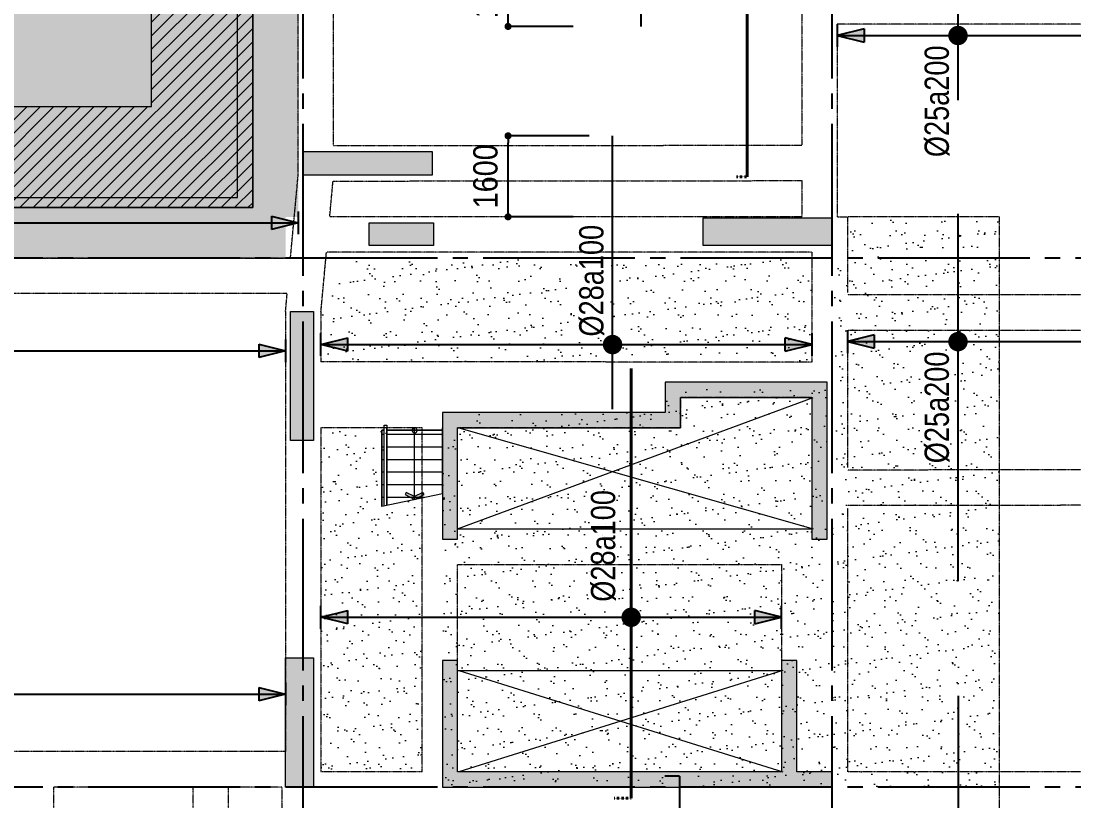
# Model space of a CAD drawing. Header units: millimetres. Extents: x -3819597 to -2591384, y 582389 to 820195.
# Drawn here: x -3361099 to -3340299, y 621956 to 637369 of the extents above; entities that cross this region are included whole.
import ezdxf
from ezdxf.enums import TextEntityAlignment as Align
from ezdxf.xclip import XClip

# ---------------------------------------------------------------- set-up
doc = ezdxf.new("R2010")
doc.units = ezdxf.units.MM
doc.header["$MEASUREMENT"] = 0
doc.header["$XCLIPFRAME"] = 0
for name, pattern in [('CENTER', [2, 1.25, -0.25, 0.25, -0.25]), ('CHG_XX_Damsan_Ham 2$0$CHG_XX_Damsan_Ham 2$0$HIDDEN', [0.375, 0.25, -0.125]), ('CHG_XX_Damsan_Ham 2$0$MB Ham 2$0$Hidden21', [3, 2, -1]), ('CHG_XX_Luoi truc$0$MB_Luoi truc$0$Center101', [13, 10, -1, 1, -1]), ('HIDDEN', [0.375, 0.25, -0.125])]:
    doc.linetypes.add(name, pattern=pattern)
doc.layers.get('0').update_dxf_attribs({"lineweight": 9})
doc.layers.get('Defpoints').update_dxf_attribs({"color": 10, "lineweight": 0})
for name, color, linetype in [('02HN. TEXT B', 1, 'Continuous'), ('08HN. SSS X', 6, 'Continuous'), ('12HN. GRID', 1, 'CENTER'), ("CHG_XX_Damsan_Ham 2$0$CHG_XX_Damsan_Ham 2$0$'S_General_Hatch_8", 8, 'Continuous'), ('CHG_XX_Damsan_Ham 2$0$MB Ham 2$0$Staircase', 30, 'Continuous'), ('CHG_XX_Damsan_Ham 2$0$MB Ham 2$0$Staircase Hidden', 34, 'CHG_XX_Damsan_Ham 2$0$MB Ham 2$0$Hidden21'), ('CHG_XX_Luoi truc$0$Grid', 34, 'Continuous'), ('CHG_XX_Luoi truc$0$Grid Line', 8, 'CHG_XX_Luoi truc$0$MB_Luoi truc$0$Center101'), ('dim', 51, 'Continuous')]:
    doc.layers.add(name, color=color, linetype=linetype)
for name, color, linetype, lineweight in [('CHG_XX_Cot_Ham 2$0$NS-Pier-H2', 150, 'Continuous', 13), ('CHG_XX_Cot_Ham 2$0$NS-Pier-H2 @ 1', 150, 'Continuous', 13), ('CHG_XX_Cot_Ham 2$0$NS-Pier-H2 @ 150', 150, 'Continuous', 13), ("CHG_XX_Damsan_Ham 2$0$CHG_XX_Damsan_Ham 2$0$'S_General_Hidden_1 Thin", 1, 'CHG_XX_Damsan_Ham 2$0$CHG_XX_Damsan_Ham 2$0$HIDDEN', 18), ('CHG_XX_Damsan_Ham 2$0$CHG_XX_Damsan_Ham 2$0$CHG_XX_Damsan_Ham 2$0$Start lo mo', 3, 'Continuous', 15), ('CHG_XX_Damsan_Ham 2$0$CHG_XX_Damsan_Ham 2$0$DBAO', 3, 'Continuous', 13), ('CHG_XX_Damsan_Ham 2$0$CHG_XX_Damsan_Ham 2$0$HATCH', 154, 'Continuous', 9), ('CHG_XX_Damsan_Ham 2$0$CHG_XX_Damsan_Ham 2$0$mach ngung thi cong', 6, 'Continuous', 13), ('CHG_XX_Damsan_Ham 2$0$CHG_XX_Damsan_Ham 2$0$Start lo mo', 3, 'Continuous', 15), ('CHG_XX_Damsan_Ham 2$0$HATCH', 57, 'Continuous', 9), ('CHG_XX_Damsan_Ham 2$0$mach ngung thi cong', 6, 'Continuous', 13), ('CHG_XX_Damsan_Ham 2$0$tam cap ram', 8, 'Continuous', 5), ('thep chay suot', 5, 'HIDDEN', 40)]:
    doc.layers.add(name, color=color, linetype=linetype, lineweight=lineweight)
doc.styles.add('[HN042014]STYLE', font='arial.ttf', dxfattribs={"width": 0.8})
doc.styles.add('CHG_XX_Luoi truc$0$MB_Luoi truc$0$Grid A-F$0$VNI-HelveCB', font='VHELVCB_0.TTF')
doc.styles.add('MB_Luoi truc$0$Arial_C', font='arial.ttf', dxfattribs={"width": 0.85})
doc.dimstyles.new('200', dxfattribs={"dimscale": 200, "dimtxt": 2.4, "dimasz": 0.7, "dimexe": 0.0003, "dimexo": 0, "dimgap": 1, "dimtad": 1, "dimdec": 0, "dimzin": 12, "dimdsep": 46, "dimtxsty": 'MB_Luoi truc$0$Arial_C', "dimblk": 'MB_Luoi truc$0$_Dot', "dimcen": 0.5, "dimclrd": 256, "dimclre": 8, "dimclrt": 1, "dimadec": 0, "dimazin": 0, "dimtfac": 1, "dimtdec": 0, "dimtix": 1, "dimtmove": 2, "dimatfit": 3, "dimldrblk": 'MB_Luoi truc$0$HTT Arrow 30', "dimfxl": 1, "dimtolj": 1, "dimtzin": 0, "dimlwe": -1, "dimarcsym": 0})

# ---------------------------------------------------------------- blocks, each defined once
blk = doc.blocks.new('*U410')
at = {"layer": '12HN. GRID', "linetype": 'Continuous'}
h = blk.add_hatch(color=256, dxfattribs=at)
h.dxf.hatch_style = 1
h.paths.add_polyline_path([(-44, 1847.9), (44, 1847.9), (0, 2023.9)])
h = blk.add_hatch(color=256, dxfattribs=at)
h.dxf.hatch_style = 1
h.paths.add_polyline_path([(0, -1059.4), (44, -883.4), (-44, -883.4)])
at = {"layer": '08HN. SSS X', "linetype": 'ByBlock', "ltscale": 10}
for p, q in [((-841.2, 0), (1607, 0)), ((-841.2, 0), (-841.2, 0)), ((1607, 0), (1607, 0))]:
    blk.add_line(p, q, dxfattribs=at)
at = {"layer": '12HN. GRID', "linetype": 'Continuous'}
for p, q in [((-75, 2023.9), (75, 2023.9)), ((-44, 1847.9), (0, 2023.9)), ((0, 2023.9), (0, -1059.4)), ((0, 2023.9), (44, 1847.9)), ((-44, 1847.9), (44, 1847.9)), ((-44, -883.4), (44, -883.4)), ((-44, -883.4), (0, -1059.4)), ((0, -1059.4), (44, -883.4)), ((-75, -1059.4), (75, -1059.4))]:
    blk.add_line(p, q, dxfattribs=at)
at = {"layer": '12HN. GRID', "linetype": 'Continuous', "const_width": 64, "flags": 128}
blk.add_lwpolyline([(-32, 0, -1), (32, 0, -1)], format="xyb", close=True, dxfattribs=at)
at = {"layer": '02HN. TEXT B', "linetype": 'ByBlock', "style": '[HN042014]STYLE', "width": 0.8, "flags": 8}
blk.add_attdef('1', text='', height=160, dxfattribs=at).set_placement((66.7, 140), align=Align.MIDDLE_LEFT)
blk.add_attdef('0', text='', height=160, dxfattribs=at).set_placement((1102.5, 160), align=Align.MIDDLE_CENTER)
at = {"layer": 'Defpoints', "color": 9, "linetype": 'ByBlock', "style": '[HN042014]STYLE', "width": 0.8, "flags": 9}
for tag, p in [('2', (2346.7, 3041.3)), ('3', (2346.7, 2636.5)), ('4', (2346.7, 2231.8)), ('5', (2346.7, 1841.3))]:
    blk.add_attdef(tag, text='', height=250, dxfattribs=at).set_placement(p, align=Align.MIDDLE_CENTER)
blk = doc.blocks.new('MB_Luoi truc$0$_Dot')
at = {"color": 0, "linetype": 'ByBlock', "lineweight": -2}
blk.add_line((-0.5, 0), (-1, 0), dxfattribs=at)
at = {"color": 0, "linetype": 'ByBlock', "const_width": 0.5}
blk.add_lwpolyline([(-0.25, 0, 1), (0.25, 0, 1)], format="xyb", close=True, dxfattribs=at)
blk = doc.blocks.new('*D409')
at = {"layer": 'Defpoints', "color": 0, "ltscale": 1500, "transparency": 16777216}
for p in [(-3351478, 638862), (-3348852, 638862), (-3350191, 637262)]:
    blk.add_point(p, dxfattribs=at)
at = {"layer": 'dim', "color": 8, "ltscale": 1500, "transparency": 16777216}
for p, q in [((-3349878, 638862), (-3351478, 638862)), ((-3350191, 637262), (-3351478, 637262))]:
    blk.add_line(p, q, dxfattribs=at)
at = {"layer": 'dim', "lineweight": -2, "ltscale": 1500, "transparency": 16777216}
blk.add_line((-3351478, 637402), (-3351478, 638722), dxfattribs=at)
at = {"layer": 'dim', "lineweight": -2, "ltscale": 1500, "transparency": 16777216, "xscale": 140, "yscale": 140, "zscale": 140}
for p, rotation in [((-3351478, 638862), 90), ((-3351478, 637262), 270)]:
    blk.add_blockref('MB_Luoi truc$0$_Dot', p, dxfattribs=dict(at, rotation=rotation))
at = {"layer": 'dim', "color": 1, "ltscale": 1500, "transparency": 16777216, "insert": (-3351923, 638062), "char_height": 480, "attachment_point": 5, "rotation": 90, "style": 'MB_Luoi truc$0$Arial_C'}
blk.add_mtext('\\A1;1600', dxfattribs=at)
blk = doc.blocks.new('MB_Luoi truc$0$HTT Arrow 30')
blk.add_hatch(color=256).paths.add_polyline_path([(-2.5, 0.375), (-2.5, -0.375), (0, 0)])
at = {"color": 0, "linetype": 'ByBlock', "lineweight": -2}
for p, q in [((0, 0), (-2.5, 0.375)), ((-2.5, -0.375), (-2.5, 0.375)), ((0, 0), (-2.5, -0.375))]:
    blk.add_line(p, q, dxfattribs=at)
blk = doc.blocks.new('*U412')
at = {"layer": '12HN. GRID', "linetype": 'Continuous'}
h = blk.add_hatch(color=256, dxfattribs=at)
h.dxf.hatch_style = 1
h.paths.add_polyline_path([(-44, 2302.3), (44, 2302.3), (0, 2478.3)])
h = blk.add_hatch(color=256, dxfattribs=at)
h.dxf.hatch_style = 1
h.paths.add_polyline_path([(0, -1105.7), (44, -929.7), (-44, -929.7)])
at = {"layer": '08HN. SSS X', "linetype": 'ByBlock', "ltscale": 10}
for p, q in [((-353.3, 0), (-353.3, 97.7)), ((-353.3, 0), (685.4, 0)), ((685.4, 0), (685.4, 0))]:
    blk.add_line(p, q, dxfattribs=at)
at = {"layer": '12HN. GRID', "linetype": 'Continuous'}
for p, q in [((-75, 2478.3), (75, 2478.3)), ((-44, 2302.3), (0, 2478.3)), ((0, 2478.3), (0, -1105.7)), ((0, 2478.3), (44, 2302.3)), ((-44, 2302.3), (44, 2302.3)), ((-44, -929.7), (44, -929.7)), ((-44, -929.7), (0, -1105.7)), ((0, -1105.7), (44, -929.7)), ((-75, -1105.7), (75, -1105.7))]:
    blk.add_line(p, q, dxfattribs=at)
at = {"layer": '12HN. GRID', "linetype": 'Continuous', "const_width": 64, "flags": 128}
blk.add_lwpolyline([(-32, 0, -1), (32, 0, -1)], format="xyb", close=True, dxfattribs=at)
at = {"layer": '02HN. TEXT B', "linetype": 'ByBlock', "style": '[HN042014]STYLE', "width": 0.8, "flags": 8}
blk.add_attdef('1', text='', height=160, dxfattribs=at).set_placement((53, 140), align=Align.MIDDLE_LEFT)
blk.add_attdef('0', text='', height=160, dxfattribs=at).set_placement((1102.5, 160), align=Align.MIDDLE_CENTER)
at = {"layer": 'Defpoints', "color": 9, "linetype": 'ByBlock', "style": '[HN042014]STYLE', "width": 0.8, "flags": 9}
for tag, p in [('2', (2890.2, 3041.3)), ('3', (2890.2, 2636.5)), ('4', (2890.2, 2231.8)), ('5', (2890.2, 1841.3))]:
    blk.add_attdef(tag, text='', height=250, dxfattribs=at).set_placement(p, align=Align.MIDDLE_CENTER)
blk = doc.blocks.new('*U692')
at = {"layer": '12HN. GRID', "linetype": 'Continuous'}
h = blk.add_hatch(color=256, dxfattribs=at)
h.dxf.hatch_style = 1
h.paths.add_polyline_path([(-44, 1866.8), (44, 1866.8), (0, 2042.8)])
h = blk.add_hatch(color=256, dxfattribs=at)
h.dxf.hatch_style = 1
h.paths.add_polyline_path([(0, -990.6), (44, -814.6), (-44, -814.6)])
for p, q in [((-75, 2042.8), (75, 2042.8)), ((-44, 1866.8), (0, 2042.8)), ((0, 2042.8), (0, -990.6)), ((0, 2042.8), (44, 1866.8)), ((-44, 1866.8), (44, 1866.8)), ((-44, -814.6), (44, -814.6)), ((-44, -814.6), (0, -990.6)), ((0, -990.6), (44, -814.6)), ((-75, -990.6), (75, -990.6))]:
    blk.add_line(p, q, dxfattribs=at)
at = {"layer": '12HN. GRID', "linetype": 'Continuous', "const_width": 64, "flags": 128}
blk.add_lwpolyline([(-32, 0, -1), (32, 0, -1)], format="xyb", close=True, dxfattribs=at)
at = {"layer": 'thep chay suot', "linetype": 'ByBlock', "ltscale": 0.001}
for p, q in [((-1191.6, 0), (-1191.6, 113.1)), ((1639.3, 0), (1639.3, 0))]:
    blk.add_line(p, q, dxfattribs=at)
at = {"layer": 'thep chay suot', "linetype": 'HIDDEN', "ltscale": 10}
blk.add_line((-1191.6, 0), (1639.3, 0), dxfattribs=at)
at = {"layer": '02HN. TEXT B', "linetype": 'ByBlock', "style": '[HN042014]STYLE', "width": 0.8, "flags": 8}
blk.add_attdef('1', text='', height=160, dxfattribs=at).set_placement((102.5, 185.3), align=Align.MIDDLE_LEFT)
blk.add_attdef('0', text='', height=160, dxfattribs=at).set_placement((-351.3, 10.6), align=Align.MIDDLE_CENTER)
at = {"layer": 'Defpoints', "color": 9, "linetype": 'ByBlock', "style": '[HN042014]STYLE', "width": 0.8, "flags": 9}
for tag, p in [('2', (-7399, -1744.7)), ('3', (-7399, -2149.5)), ('4', (-7399, -2554.3)), ('5', (-7399, -2944.7))]:
    blk.add_attdef(tag, text='', height=250, dxfattribs=at).set_placement(p, align=Align.MIDDLE_CENTER)
blk = doc.blocks.new('*U413')
at = {"layer": '12HN. GRID', "linetype": 'Continuous'}
h = blk.add_hatch(color=256, dxfattribs=at)
h.dxf.hatch_style = 1
h.paths.add_polyline_path([(-44, 1744.1), (44, 1744.1), (0, 1920.1)])
h = blk.add_hatch(color=256, dxfattribs=at)
h.dxf.hatch_style = 1
h.paths.add_polyline_path([(0, -1313.3), (44, -1137.3), (-44, -1137.3)])
at = {"layer": '08HN. SSS X', "linetype": 'ByBlock', "ltscale": 10}
for p, q in [((-426.2, 0), (1375.1, 0)), ((-426.2, 0), (-426.2, 0)), ((1375.1, 0), (1375.1, 0))]:
    blk.add_line(p, q, dxfattribs=at)
at = {"layer": '12HN. GRID', "linetype": 'Continuous'}
for p, q in [((-75, 1920.1), (75, 1920.1)), ((-44, 1744.1), (0, 1920.1)), ((0, 1920.1), (0, -1313.3)), ((0, 1920.1), (44, 1744.1)), ((-44, 1744.1), (44, 1744.1)), ((-44, -1137.3), (44, -1137.3)), ((-44, -1137.3), (0, -1313.3)), ((0, -1313.3), (44, -1137.3)), ((-75, -1313.3), (75, -1313.3))]:
    blk.add_line(p, q, dxfattribs=at)
at = {"layer": '12HN. GRID', "linetype": 'Continuous', "const_width": 64, "flags": 128}
blk.add_lwpolyline([(-32, 0, -1), (32, 0, -1)], format="xyb", close=True, dxfattribs=at)
at = {"layer": '02HN. TEXT B', "linetype": 'ByBlock', "style": '[HN042014]STYLE', "width": 0.8, "flags": 8}
blk.add_attdef('1', text='', height=160, dxfattribs=at).set_placement((53, 140), align=Align.MIDDLE_LEFT)
blk.add_attdef('0', text='', height=160, dxfattribs=at).set_placement((1102.5, 160), align=Align.MIDDLE_CENTER)
at = {"layer": 'Defpoints', "color": 9, "linetype": 'ByBlock', "style": '[HN042014]STYLE', "width": 0.8, "flags": 9}
for tag, p in [('2', (3085.4, 3041.3)), ('3', (3085.4, 2636.5)), ('4', (3085.4, 2231.8)), ('5', (3085.4, 1841.3))]:
    blk.add_attdef(tag, text='', height=250, dxfattribs=at).set_placement(p, align=Align.MIDDLE_CENTER)
blk = doc.blocks.new('*D414')
at = {"layer": 'Defpoints', "color": 0, "ltscale": 1500, "transparency": 16777216}
for p in [(-3351478, 635100), (-3348853, 635100), (-3350191, 633499)]:
    blk.add_point(p, dxfattribs=at)
at = {"layer": 'dim', "color": 8, "ltscale": 1500, "transparency": 16777216}
for p, q in [((-3349878, 635100), (-3351478, 635100)), ((-3350191, 633499), (-3351478, 633499))]:
    blk.add_line(p, q, dxfattribs=at)
at = {"layer": 'dim', "lineweight": -2, "ltscale": 1500, "transparency": 16777216}
blk.add_line((-3351478, 633639), (-3351478, 634960), dxfattribs=at)
at = {"layer": 'dim', "lineweight": -2, "ltscale": 1500, "transparency": 16777216, "xscale": 140, "yscale": 140, "zscale": 140}
for p, rotation in [((-3351478, 635100), 90), ((-3351478, 633499), 270)]:
    blk.add_blockref('MB_Luoi truc$0$_Dot', p, dxfattribs=dict(at, rotation=rotation))
at = {"layer": 'dim', "color": 1, "ltscale": 1500, "transparency": 16777216, "insert": (-3351923, 634300), "char_height": 480, "attachment_point": 5, "rotation": 90, "style": 'MB_Luoi truc$0$Arial_C'}
blk.add_mtext('\\A1;1600', dxfattribs=at)
blk = doc.blocks.new('*U481')
at = {"layer": '12HN. GRID', "linetype": 'Continuous'}
h = blk.add_hatch(color=256, dxfattribs=at)
h.dxf.hatch_style = 1
h.paths.add_polyline_path([(0, -6217.9), (44, -6041.9), (-44, -6041.9)])
for p, q in [((0, 1865.4), (0, -6217.9)), ((-44, -6041.9), (44, -6041.9)), ((-44, -6041.9), (0, -6217.9)), ((0, -6217.9), (44, -6041.9)), ((-75, -6217.9), (75, -6217.9))]:
    blk.add_line(p, q, dxfattribs=at)
at = {"layer": '02HN. TEXT B', "linetype": 'ByBlock', "style": '[HN042014]STYLE', "width": 0.8, "flags": 8}
blk.add_attdef('1', text='', height=160, dxfattribs=at).set_placement((663.9, 140), align=Align.MIDDLE_LEFT)
blk.add_attdef('0', text='', height=160, dxfattribs=at).set_placement((1102.5, 160), align=Align.MIDDLE_CENTER)
at = {"layer": 'Defpoints', "color": 9, "linetype": 'ByBlock', "style": '[HN042014]STYLE', "width": 0.8, "flags": 9}
for tag, p in [('2', (2329.6, 123.5)), ('3', (2329.6, -281.2)), ('4', (2329.6, -686)), ('5', (2329.6, -1076.5))]:
    blk.add_attdef(tag, text='', height=250, dxfattribs=at).set_placement(p, align=Align.MIDDLE_CENTER)
blk = doc.blocks.new('*U482')
at = {"layer": '12HN. GRID', "linetype": 'Continuous'}
h = blk.add_hatch(color=256, dxfattribs=at)
h.dxf.hatch_style = 1
h.paths.add_polyline_path([(0, -6217.9), (44, -6041.9), (-44, -6041.9)])
for p, q in [((0, 1865.4), (0, -6217.9)), ((-44, -6041.9), (44, -6041.9)), ((-44, -6041.9), (0, -6217.9)), ((0, -6217.9), (44, -6041.9)), ((-75, -6217.9), (75, -6217.9))]:
    blk.add_line(p, q, dxfattribs=at)
at = {"layer": '02HN. TEXT B', "linetype": 'ByBlock', "style": '[HN042014]STYLE', "width": 0.8, "flags": 8}
blk.add_attdef('1', text='', height=160, dxfattribs=at).set_placement((71.5, 140), align=Align.MIDDLE_LEFT)
blk.add_attdef('0', text='', height=160, dxfattribs=at).set_placement((1102.5, 160), align=Align.MIDDLE_CENTER)
at = {"layer": 'Defpoints', "color": 9, "linetype": 'ByBlock', "style": '[HN042014]STYLE', "width": 0.8, "flags": 9}
for tag, p in [('2', (1340.6, 123.5)), ('3', (1340.6, -281.2)), ('4', (1340.6, -686)), ('5', (1340.6, -1076.5))]:
    blk.add_attdef(tag, text='', height=250, dxfattribs=at).set_placement(p, align=Align.MIDDLE_CENTER)
blk = doc.blocks.new('*U490')
at = {"layer": '12HN. GRID', "linetype": 'Continuous'}
h = blk.add_hatch(color=256, dxfattribs=at)
h.dxf.hatch_style = 1
h.paths.add_polyline_path([(-44, 552.1), (44, 552.1), (0, 728.1)])
h = blk.add_hatch(color=256, dxfattribs=at)
h.dxf.hatch_style = 1
h.paths.add_polyline_path([(0, -2821.9), (44, -2645.9), (-44, -2645.9)])
at = {"layer": '08HN. SSS X', "linetype": 'ByBlock', "ltscale": 10}
for p, q in [((-841.2, 0), (1576.3, 0)), ((-841.2, 0), (-841.2, 0)), ((1576.3, 0), (1576.3, -0.4))]:
    blk.add_line(p, q, dxfattribs=at)
at = {"layer": '12HN. GRID', "linetype": 'Continuous'}
for p, q in [((-75, 728.1), (75, 728.1)), ((-44, 552.1), (0, 728.1)), ((0, 728.1), (0, -2821.9)), ((0, 728.1), (44, 552.1)), ((-44, 552.1), (44, 552.1)), ((-44, -2645.9), (44, -2645.9)), ((-44, -2645.9), (0, -2821.9)), ((0, -2821.9), (44, -2645.9)), ((-75, -2821.9), (75, -2821.9))]:
    blk.add_line(p, q, dxfattribs=at)
at = {"layer": '12HN. GRID', "linetype": 'Continuous', "const_width": 64, "flags": 128}
blk.add_lwpolyline([(-32, 0, -1), (32, 0, -1)], format="xyb", close=True, dxfattribs=at)
at = {"layer": '02HN. TEXT B', "linetype": 'ByBlock', "style": '[HN042014]STYLE', "width": 0.8, "flags": 8}
blk.add_attdef('1', text='', height=160, dxfattribs=at).set_placement((66.7, 140), align=Align.MIDDLE_LEFT)
blk.add_attdef('0', text='', height=160, dxfattribs=at).set_placement((1102.5, 160), align=Align.MIDDLE_CENTER)
at = {"layer": 'Defpoints', "color": 9, "linetype": 'ByBlock', "style": '[HN042014]STYLE', "width": 0.8, "flags": 9}
for tag, p in [('2', (2346.7, 2610.5)), ('3', (2346.7, 2205.8)), ('4', (2346.7, 1801)), ('5', (2346.7, 1410.5))]:
    blk.add_attdef(tag, text='', height=250, dxfattribs=at).set_placement(p, align=Align.MIDDLE_CENTER)
blk = doc.blocks.new('*U489')
at = {"layer": '12HN. GRID', "linetype": 'Continuous'}
h = blk.add_hatch(color=256, dxfattribs=at)
h.dxf.hatch_style = 1
h.paths.add_polyline_path([(-44, 618.8), (44, 618.8), (0, 794.8)])
h = blk.add_hatch(color=256, dxfattribs=at)
h.dxf.hatch_style = 1
h.paths.add_polyline_path([(0, -2821.9), (44, -2645.9), (-44, -2645.9)])
at = {"layer": '08HN. SSS X', "linetype": 'ByBlock', "ltscale": 10}
for p, q in [((-741.2, 0), (425.6, 0)), ((-741.2, 0), (-741.2, 0)), ((425.6, 0), (425.6, 0))]:
    blk.add_line(p, q, dxfattribs=at)
at = {"layer": '12HN. GRID', "linetype": 'Continuous'}
for p, q in [((-75, 794.8), (75, 794.8)), ((-44, 618.8), (0, 794.8)), ((0, 794.8), (0, -2821.9)), ((0, 794.8), (44, 618.8)), ((-44, 618.8), (44, 618.8)), ((-44, -2645.9), (44, -2645.9)), ((-44, -2645.9), (0, -2821.9)), ((0, -2821.9), (44, -2645.9)), ((-75, -2821.9), (75, -2821.9))]:
    blk.add_line(p, q, dxfattribs=at)
at = {"layer": '12HN. GRID', "linetype": 'Continuous', "const_width": 64, "flags": 128}
blk.add_lwpolyline([(-32, 0, -1), (32, 0, -1)], format="xyb", close=True, dxfattribs=at)
at = {"layer": '02HN. TEXT B', "linetype": 'ByBlock', "style": '[HN042014]STYLE', "width": 0.8, "flags": 8}
blk.add_attdef('1', text='', height=160, dxfattribs=at).set_placement((66.7, 140), align=Align.MIDDLE_LEFT)
blk.add_attdef('0', text='', height=160, dxfattribs=at).set_placement((1102.5, 160), align=Align.MIDDLE_CENTER)
at = {"layer": 'Defpoints', "color": 9, "linetype": 'ByBlock', "style": '[HN042014]STYLE', "width": 0.8, "flags": 9}
for tag, p in [('2', (2346.7, 2610.5)), ('3', (2346.7, 2205.8)), ('4', (2346.7, 1801)), ('5', (2346.7, 1410.5))]:
    blk.add_attdef(tag, text='', height=250, dxfattribs=at).set_placement(p, align=Align.MIDDLE_CENTER)
blk = doc.blocks.new('*U491')
at = {"layer": '12HN. GRID', "linetype": 'Continuous'}
h = blk.add_hatch(color=256, dxfattribs=at)
h.dxf.hatch_style = 1
h.paths.add_polyline_path([(-44, 552.5), (44, 552.5), (0, 728.5)])
h = blk.add_hatch(color=256, dxfattribs=at)
h.dxf.hatch_style = 1
h.paths.add_polyline_path([(0, -2821.4), (44, -2645.4), (-44, -2645.4)])
at = {"layer": '08HN. SSS X', "linetype": 'ByBlock', "ltscale": 10}
for p, q in [((-1031.6, 0), (829.9, 0)), ((-1031.6, 0), (-1031.6, 0)), ((829.9, 0), (829.9, -0.4))]:
    blk.add_line(p, q, dxfattribs=at)
at = {"layer": '12HN. GRID', "linetype": 'Continuous'}
for p, q in [((-75, 728.5), (75, 728.5)), ((-44, 552.5), (0, 728.5)), ((0, 728.5), (0, -2821.4)), ((0, 728.5), (44, 552.5)), ((-44, 552.5), (44, 552.5)), ((-44, -2645.4), (44, -2645.4)), ((-44, -2645.4), (0, -2821.4)), ((0, -2821.4), (44, -2645.4)), ((-75, -2821.4), (75, -2821.4))]:
    blk.add_line(p, q, dxfattribs=at)
at = {"layer": '12HN. GRID', "linetype": 'Continuous', "const_width": 64, "flags": 128}
blk.add_lwpolyline([(-32, 0, -1), (32, 0, -1)], format="xyb", close=True, dxfattribs=at)
at = {"layer": '02HN. TEXT B', "linetype": 'ByBlock', "style": '[HN042014]STYLE', "width": 0.8, "flags": 8}
blk.add_attdef('1', text='', height=160, dxfattribs=at).set_placement((66.7, 140), align=Align.MIDDLE_LEFT)
blk.add_attdef('0', text='', height=160, dxfattribs=at).set_placement((1102.5, 160), align=Align.MIDDLE_CENTER)
at = {"layer": 'Defpoints', "color": 9, "linetype": 'ByBlock', "style": '[HN042014]STYLE', "width": 0.8, "flags": 9}
for tag, p in [('2', (1548.8, 2612.9)), ('3', (1548.8, 2208.1)), ('4', (1548.8, 1803.4)), ('5', (1548.8, 1412.9))]:
    blk.add_attdef(tag, text='', height=250, dxfattribs=at).set_placement(p, align=Align.MIDDLE_CENTER)
blk = doc.blocks.new('*U725')
at = {"layer": '12HN. GRID', "linetype": 'Continuous'}
h = blk.add_hatch(color=256, dxfattribs=at)
h.dxf.hatch_style = 1
h.paths.add_polyline_path([(0, -5912.6), (44, -5736.6), (-44, -5736.6)])
for p, q in [((0, 8787.4), (0, -5912.6)), ((-44, -5736.6), (44, -5736.6)), ((-44, -5736.6), (0, -5912.6)), ((0, -5912.6), (44, -5736.6)), ((-75, -5912.6), (75, -5912.6))]:
    blk.add_line(p, q, dxfattribs=at)
at = {"layer": '02HN. TEXT B', "linetype": 'ByBlock', "style": '[HN042014]STYLE', "width": 0.8, "flags": 8}
blk.add_attdef('1', text='', height=160, dxfattribs=at).set_placement((-839.2, 140), align=Align.MIDDLE_LEFT)
blk.add_attdef('0', text='', height=160, dxfattribs=at).set_placement((211364.5, -1010081.3), align=Align.MIDDLE_CENTER)
at = {"layer": 'Defpoints', "color": 9, "linetype": 'ByBlock', "style": '[HN042014]STYLE', "width": 0.8, "flags": 9}
for tag, p in [('2', (1263.6, 123.5)), ('3', (1263.6, -281.2)), ('4', (1263.6, -686)), ('5', (1263.6, -1076.5))]:
    blk.add_attdef(tag, text='', height=250, dxfattribs=at).set_placement(p, align=Align.MIDDLE_CENTER)
blk = doc.blocks.new('*U1035')
at = {"layer": 'CHG_XX_Cot_Ham 2$0$NS-Pier-H2 @ 1'}
h = blk.add_hatch(color=256, dxfattribs=at)
h.dxf.hatch_style = 1
h.paths.add_polyline_path([(450, 0), (0, 0), (0, -2550), (450, -2550)])
at = {"layer": 'CHG_XX_Cot_Ham 2$0$NS-Pier-H2 @ 150'}
h = blk.add_hatch(color=256, dxfattribs=at)
h.dxf.hatch_style = 1
h.paths.add_polyline_path([(450, 0), (0, 0), (0, -2550), (450, -2550)])
blk = doc.blocks.new('CHG_XX_Cot_Ham 2$0$Block A_C450x2250')
at = {"layer": 'CHG_XX_Cot_Ham 2$0$NS-Pier-H2'}
blk.add_lwpolyline([(450, -2550), (0, -2550), (0, 0), (450, 0)], close=True, dxfattribs=at)
blk.add_blockref('*U1035', (0, 0), dxfattribs=at)
blk = doc.blocks.new('*U1038')
at = {"layer": 'CHG_XX_Cot_Ham 2$0$NS-Pier-H2 @ 1'}
h = blk.add_hatch(color=256, dxfattribs=at)
h.dxf.hatch_style = 1
h.paths.add_polyline_path([(550, 0), (0, 0), (0, -2550), (550, -2550)])
at = {"layer": 'CHG_XX_Cot_Ham 2$0$NS-Pier-H2 @ 150'}
h = blk.add_hatch(color=256, dxfattribs=at)
h.dxf.hatch_style = 1
h.paths.add_polyline_path([(550, 0), (0, 0), (0, -2550), (550, -2550)])
blk = doc.blocks.new('CHG_XX_Cot_Ham 2$0$550x2550')
at = {"layer": 'CHG_XX_Cot_Ham 2$0$NS-Pier-H2'}
blk.add_lwpolyline([(550, -2550), (0, -2550), (0, 0), (550, 0)], close=True, dxfattribs=at)
blk.add_blockref('*U1038', (0, 0), dxfattribs=at)
blk = doc.blocks.new('*U1029')
at = {"layer": 'CHG_XX_Luoi truc$0$Grid Line'}
blk.add_line((0, 0), (0, 608), dxfattribs=at)
at = {"layer": 'CHG_XX_Luoi truc$0$Grid', "lineweight": -2, "style": 'CHG_XX_Luoi truc$0$MB_Luoi truc$0$Grid A-F$0$VNI-HelveCB'}
for tag, p in [('GRIDSUB', (0, 617)), ('GRID', (0, -9))]:
    blk.add_attdef(tag, text='', height=5, dxfattribs=at).set_placement(p, align=Align.MIDDLE)
blk = doc.blocks.new('*U1031')
at = {"layer": 'CHG_XX_Luoi truc$0$Grid Line'}
blk.add_line((0, 0), (0, 438), dxfattribs=at)
at = {"layer": 'CHG_XX_Luoi truc$0$Grid', "lineweight": -2, "style": 'CHG_XX_Luoi truc$0$MB_Luoi truc$0$Grid A-F$0$VNI-HelveCB'}
for tag, p in [('GRIDSUB', (0, 447)), ('GRID', (0, -9))]:
    blk.add_attdef(tag, text='', height=5, dxfattribs=at).set_placement(p, align=Align.MIDDLE)
blk = doc.blocks.new('CHG_XX_Luoi truc')
at = {"layer": 'CHG_XX_Luoi truc$0$Grid', "xscale": 300, "yscale": 300, "zscale": 300}
for p in [(76850, -12747), (87300, -12747)]:
    blk.add_blockref('*U1029', p, dxfattribs=at)
at = {"layer": 'CHG_XX_Luoi truc$0$Grid', "xscale": 300.0000000000013, "yscale": 300.0000000000013, "zscale": 300.0000000000013, "rotation": 90}
for p in [(110703, 22700), (110703, 12250)]:
    blk.add_blockref('*U1031', p, dxfattribs=at)
blk = doc.blocks.new('*U1041')
at = {"layer": 'CHG_XX_Cot_Ham 2$0$NS-Pier-H2 @ 1'}
h = blk.add_hatch(color=256, dxfattribs=at)
h.dxf.hatch_style = 1
h.paths.add_polyline_path([(78150, 23400), (78150, 22950), (79425, 22950), (79425, 23400)])
at = {"layer": 'CHG_XX_Cot_Ham 2$0$NS-Pier-H2 @ 150'}
h = blk.add_hatch(color=256, dxfattribs=at)
h.dxf.hatch_style = 1
h.paths.add_polyline_path([(78150, 23400), (78150, 22950), (79425, 22950), (79425, 23400)])
blk = doc.blocks.new('CHG_XX_Cot_Ham 2')
at = {"layer": 'CHG_XX_Cot_Ham 2$0$NS-Pier-H2'}
h = blk.add_hatch(color=256, dxfattribs=at)
h.dxf.hatch_style = 1
h.paths.add_polyline_path([(99639.2, 163400), (-10900, 163400), (-10900, 85450), (-300, 85450), (-300, 84050), (32350, 84050), (32350, -9000), (103575.5, -9000), (106050, -6022), (106050, 158254.3)])
h.paths.add_polyline_path([(99533.7, 163100), (105750, 158110.4), (105750, 90450), (105650, 90450), (105750, 90450), (105750, 13850), (105750, 13722.3), (105750, -5913.6), (103434.7, -8700), (93599.8, -8700), (93299.8, -8700), (32650, -8700), (32650, 84350), (0, 84350), (0, 85750), (-10600, 85750), (-10600, 163100), (93600, 163100)], flags=16)
h = blk.add_hatch(color=256, dxfattribs=at)
h.dxf.hatch_style = 1
h.paths.add_polyline_path([(84300, 19950), (86900, 19950), (86900, 17150), (87200, 17150), (87200, 20250), (84000, 20250), (84000, 19650), (79600, 19650), (79600, 17150), (79900, 17150), (79900, 19350), (84300, 19350)])
h = blk.add_hatch(color=256, dxfattribs=at)
h.dxf.hatch_style = 1
h.paths.add_polyline_path([(87300, 12550), (86600, 12550), (86600, 14750), (86300, 14750), (86300, 12550), (79900, 12550), (79900, 14750), (79600, 14750), (79600, 12250), (87300, 12250)])
blk.add_lwpolyline([(79425, 23400), (79425, 22950), (78150, 22950), (78150, 23400)], close=True, dxfattribs=at)
for points in [[(87200, 17150), (87200, 20250), (84000, 20250), (84000, 19650), (79600, 19650), (79600, 17150), (79900, 17150), (79900, 19350), (84300, 19350), (84300, 19950), (86900, 19950), (86900, 17150), (87200, 17150)], [(79600, 14750), (79600, 12250), (87300, 12250), (87300, 12550), (86600, 12550), (86600, 14750), (86300, 14750), (86300, 12550), (79900, 12550), (79900, 14750), (79600, 14750)]]:
    blk.add_lwpolyline(points, dxfattribs=at)
for name, p in [('CHG_XX_Luoi truc', (0, 0)), ('*U1041', (0, 0)), ('CHG_XX_Cot_Ham 2$0$Block A_C450x2250', (76600, 21650))]:
    blk.add_blockref(name, p, dxfattribs=at)
at = {"layer": 'CHG_XX_Cot_Ham 2$0$NS-Pier-H2', "xscale": -1, "rotation": 90}
blk.add_blockref('CHG_XX_Cot_Ham 2$0$Block A_C450x2250', (76850, 24800), dxfattribs=at)
at = {"layer": 'Defpoints', "rotation": 90}
blk.add_blockref('CHG_XX_Cot_Ham 2$0$550x2550', (84750, 22950), dxfattribs=at)
at = {"layer": 'Defpoints'}
blk.add_blockref('CHG_XX_Cot_Ham 2$0$550x2550', (76500, 14800), dxfattribs=at)
blk = doc.blocks.new('CHG_XX_Damsan_Ham 2$0$MB Ham 2$0$Arrow 60')
at = {"linetype": 'ByBlock', "lineweight": -2}
h = blk.add_hatch(color=0, dxfattribs=at)
h.paths.add_polyline_path([(1.88, 0.94), (1.65, 1.38), (0, 0.56), (-1.65, 1.38), (-1.88, 0.94), (0, 0)], flags=17)
h.paths.add_polyline_path([(1.65, 1.38), (1.88, 0.94), (0, 0), (-1.88, 0.94), (-1.65, 1.38), (0, 0.56)])
blk.add_hatch(color=0, dxfattribs=at).paths.add_polyline_path([(1.65, 1.38), (1.88, 0.94), (0, 0), (-1.88, 0.94), (-1.65, 1.38), (0, 0.56)])
at = {"color": 0, "linetype": 'ByBlock', "lineweight": -2}
blk.add_lwpolyline([(1.65, 1.38), (1.88, 0.94), (0, 0), (-1.88, 0.94), (-1.65, 1.38), (0, 0.56)], close=True, dxfattribs=at)
blk = doc.blocks.new('CHG_XX_Damsan_Ham 2$0$MB Ham 2$0$Dot')
at = {"linetype": 'ByBlock', "lineweight": -2}
h = blk.add_hatch(color=0, dxfattribs=at)
edge = h.paths.add_edge_path()
edge.add_arc((0, 0), 0.5, 0, 360)
at = {"color": 0, "linetype": 'ByBlock', "lineweight": -2}
blk.add_line((0, -1), (0, 1), dxfattribs=at)
blk.add_circle((0, 0), 0.5, dxfattribs=at)
blk = doc.blocks.new('*U966')
at = {"layer": 'CHG_XX_Damsan_Ham 2$0$tam cap ram'}
h = blk.add_hatch(dxfattribs=at)
h.set_pattern_fill('_USER', color=256, scale=250, angle=90, pattern_type=0)
h.set_pattern_definition([(90, (2200, 2550), (-250, 2e-14), [])])
h.paths.add_polyline_path([(1200, 2550), (3200, 2550), (3200, 1450), (1200, 1450)])
h.paths.add_polyline_path([(1200, 1400), (3200, 1400), (3200, 1350), (1200, 1350)])
h.paths.add_polyline_path([(1200, 1200), (3200, 1200), (3200, 1150), (1200, 1150)])
h.paths.add_polyline_path([(1200, 1100), (3200, 1100), (3200, 0), (1200, 0)])
at = {"layer": 'CHG_XX_Damsan_Ham 2$0$MB Ham 2$0$Staircase'}
for p, q in [((1200, 0), (1200, 1100)), ((3200, 0), (3200, 1100)), ((0, 0), (4400, 0))]:
    blk.add_line(p, q, dxfattribs=at)
at = {"layer": 'CHG_XX_Damsan_Ham 2$0$MB Ham 2$0$Staircase Hidden'}
for p, q in [((4400, 2550), (4400, 0)), ((4400, 1200), (4400, 1350))]:
    blk.add_line(p, q, dxfattribs=at)
at = {"layer": 'CHG_XX_Damsan_Ham 2$0$tam cap ram'}
for p, q in [((0, 0), (0, 2550)), ((0, 2550), (4400, 2550)), ((1200, 1450), (1200, 2550)), ((1598, 1350), (1848, 2550)), ((1700, 1350), (1950, 2550)), ((3200, 1450), (3200, 2550)), ((600, 550), (600, 2000)), ((600, 2000), (3800, 2000)), ((3800, 550), (3800, 2000)), ((1100, 1100), (1100, 1450)), ((1100, 1450), (3300, 1450)), ((1150, 1150), (1150, 1400)), ((1150, 1400), (3250, 1400)), ((1200, 1150), (1200, 1400)), ((1200, 1400), (1200, 1350)), ((1200, 1350), (3200, 1350)), ((3200, 1150), (3200, 1400)), ((3250, 1150), (3250, 1400)), ((3300, 1100), (3300, 1450)), ((1100, 1100), (3300, 1100)), ((1150, 1150), (3250, 1150)), ((1200, 1200), (3200, 1200)), ((1200, 1200), (1200, 1150)), ((600, 550), (3800, 550))]:
    blk.add_line(p, q, dxfattribs=at)
for points in [[(1200, 2550), (3200, 2550), (3200, 1450), (1200, 1450)], [(1200, 1400), (3200, 1400), (3200, 1350), (1200, 1350)], [(1200, 1200), (3200, 1200), (3200, 1150), (1200, 1150)], [(1200, 1100), (3200, 1100), (3200, 0), (1200, 0)]]:
    blk.add_lwpolyline(points, close=True, dxfattribs=at)
for centre, start, end in [((1200, 1350), 90, 180), ((3200, 1350), 0, 90), ((1200, 1200), 180, 270), ((3200, 1200), 270, 0)]:
    blk.add_arc(centre, 1200, start, end, dxfattribs=at)
at = {"layer": 'CHG_XX_Damsan_Ham 2$0$tam cap ram', "yscale": 100, "zscale": 100}
for name, p, xscale, rotation in [('CHG_XX_Damsan_Ham 2$0$MB Ham 2$0$Arrow 60', (1835, 2000), 100, 270), ('CHG_XX_Damsan_Ham 2$0$MB Ham 2$0$Dot', (3200, 2000), 100, 270), ('CHG_XX_Damsan_Ham 2$0$MB Ham 2$0$Arrow 60', (3200, 550), -100, 90)]:
    blk.add_blockref(name, p, dxfattribs=dict(at, xscale=xscale, rotation=rotation))
blk = doc.blocks.new('CHG_XX_Damsan_Ham 2$0$ArchStaireH2')
at = {"layer": 'CHG_XX_Damsan_Ham 2$0$tam cap ram'}
blk.add_lwpolyline([(66200, -123190), (66200, -121650), (66250, -121650), (66250, -123179)], dxfattribs=at)
ref = blk.add_blockref('*U966', (64800, -124950), dxfattribs=dict(at, xscale=-1, rotation=270))
XClip(ref).set_block_clipping_path([(3250, 1350), (3249.9999999999, 2550), (1945, 2550), (1695, 1349)])
blk = doc.blocks.new('CHG_XX_Damsan_Ham 2', base_point=(3089256, -609981))
at = {"layer": "CHG_XX_Damsan_Ham 2$0$CHG_XX_Damsan_Ham 2$0$'S_General_Hatch_8"}
h = blk.add_hatch(dxfattribs=at)
h.set_pattern_fill('CROSS', color=256, scale=2000)
edge = h.paths.add_edge_path()
edge.add_line((76750, 42625), (76750, 65250))
edge.add_line((76750, 65250), (76750, 65850))
edge.add_line((76750, 65850), (77900, 65850))
edge.add_line((77900, 65850), (77900, 89350))
edge.add_line((77900, 89350), (76850, 89350))
edge.add_line((76850, 89350), (76850, 90650))
edge.add_line((76850, 90650), (76852, 131950))
edge.add_line((76852, 131950), (51950, 131950))
edge.add_line((51950, 131950), (51950, 130600))
edge.add_line((51950, 130600), (22700, 130600))
edge.add_line((22700, 130600), (22700, 84050))
edge.add_line((22700, 84050), (32350, 84050))
edge.add_line((32350, 84050), (32350, 22700))
edge.add_line((32350, 22700), (76500, 22700))
edge.add_line((76500, 22700), (76500, 23518))
edge.add_line((76500, 23518), (76750, 23518))
edge.add_line((76750, 23518), (76750, 42625))
edge.add_line((76750, 42625), (76750, 43198))
at = {"layer": 'CHG_XX_Damsan_Ham 2$0$CHG_XX_Damsan_Ham 2$0$HATCH'}
h = blk.add_hatch(dxfattribs=at)
h.set_pattern_fill('ANSI31', color=256, scale=1500)
h.set_pattern_definition([(45, (-2702289.21, 609981.01), (-132.582521, 132.582521), [])])
h.paths.add_polyline_path([(32350, 25700), (73852, 25700), (73852, 127600), (25700, 127600), (25700, 84350), (23700, 84350), (23700, 129600), (75851, 129600), (75851, 23700), (32350, 23700)])
at = {"layer": 'CHG_XX_Damsan_Ham 2$0$HATCH'}
h = blk.add_hatch(dxfattribs=at)
h.set_pattern_fill('AR-SAND', color=256, scale=262.5)
h.paths.add_polyline_path([(90600, 23519), (87600, 23519), (87600, 22700), (90600, 22700)])
h = blk.add_hatch(dxfattribs=at)
h.set_pattern_fill('AR-SAND', color=256, scale=262.5)
h.paths.add_polyline_path([(86900, 22700), (77450, 22700), (77450, 22000), (77200, 22000), (77200, 20650), (86900, 20649)])
h = blk.add_hatch(dxfattribs=at)
h.set_pattern_fill('AR-SAND', color=256, scale=262.5)
h.paths.add_polyline_path([(90600, 22700), (87300, 22700), (87300, 12250), (90600, 12250)])
h = blk.add_hatch(dxfattribs=at)
h.set_pattern_fill('AR-SAND', color=256, scale=262.5)
h.paths.add_polyline_path([(86900, 17150), (87200, 17150), (87200, 20250), (84000, 20250), (84000, 19650), (79600, 19650), (79600, 19300), (79600, 19300), (79600, 18050), (79600, 17150), (79900, 17150), (79900, 19350), (84300, 19350), (84300, 19950), (86900, 19949), (86900, 19950), (84300, 19950), (84300, 19350), (79900, 19350), (79900, 17350), (86900, 17350), (86900, 19949), (86900, 19949)])
h = blk.add_hatch(dxfattribs=at)
h.set_pattern_fill('AR-SAND', color=256, scale=262.5)
h.paths.add_polyline_path([(79200, 17967), (78500, 17821), (78500, 19300), (79000, 19300, -0.414214), (79050, 19350), (77200, 19350), (77200, 12550), (79200, 12550)])
h = blk.add_hatch(dxfattribs=at)
h.set_pattern_fill('AR-SAND', color=256, scale=262.5)
h.paths.add_polyline_path([(86300, 17350), (79900, 17350), (79900, 12550), (79900, 14250), (79900, 17150), (79600, 17150), (79600, 12250), (87300, 12250), (87450, 12550), (87300, 12550), (87200, 17350), (86300, 17350), (86300, 12550), (86300, 12550)])
at = {"layer": "CHG_XX_Damsan_Ham 2$0$CHG_XX_Damsan_Ham 2$0$'S_General_Hidden_1 Thin", "ltscale": 10}
for p, q in [((86700, 30600), (86700, 24934)), ((77450, 24925), (77450, 28875)), ((87400, 27325), (87400, 23519)), ((98250, 27325), (87400, 27325)), ((77450, 24925), (86700, 24934)), ((77373, 23518), (77438, 24225)), ((77438, 24225), (86700, 24234)), ((86700, 24234), (86700, 23519)), ((86700, 23519), (77373, 23518)), ((87400, 23519), (87600, 23519)), ((90600, 23519), (87600, 23519)), ((87600, 23519), (87600, 22025)), ((90600, 23519), (90600, 8850)), ((76500, 22700), (70775, 22700)), ((77200, 21650), (77308, 22818)), ((86900, 22819), (77308, 22818)), ((86900, 22819), (86900, 20649)), ((76532, 22000), (70775, 22000)), ((98250, 21975), (87600, 21975)), ((76500, 21650), (76500, 12950)), ((77200, 21650), (77200, 20650)), ((98250, 21275), (87600, 21275)), ((87600, 21225), (87600, 18564)), ((86900, 20649), (77200, 20650)), ((86900, 19949), (84300, 19950)), ((84300, 19950), (84300, 19350)), ((86900, 19950), (86900, 17350)), ((79200, 19350), (77200, 19350)), ((77200, 19350), (77200, 12550)), ((79200, 12552), (79200, 19350)), ((84300, 19350), (79900, 19350)), ((79900, 17350), (79900, 19350)), ((98250, 18521), (87600, 18514)), ((98250, 17821), (87600, 17814)), ((87600, 17764), (87600, 12550)), ((79900, 12550), (79900, 16650)), ((79900, 16650), (86299, 16650)), ((86299, 16650), (86300, 12550)), ((76500, 12950), (70775, 12950)), ((79200, 12550), (77200, 12550)), ((86300, 12550), (79900, 12550)), ((98250, 12550), (87600, 12550)), ((74675, 12250), (71925, 12250)), ((71925, 1300), (71925, 12250)), ((74675, 1300), (74675, 12250)), ((76425, 12250), (75375, 12250)), ((75375, 1300), (75375, 12250)), ((76425, 12250), (76425, 8850))]:
    blk.add_line(p, q, dxfattribs=at)
for points in [[(32350, 22700), (76597, 22700), (76750, 24350), (76750, 32950), (76750, 40700), (76750, 65850), (77900, 65850)], [(76500, 21650), (76532, 22000)]]:
    blk.add_lwpolyline(points, dxfattribs=at)
at = {"layer": 'CHG_XX_Damsan_Ham 2$0$CHG_XX_Damsan_Ham 2$0$CHG_XX_Damsan_Ham 2$0$Start lo mo'}
for p, q in [((79900, 17350), (86922, 19950)), ((79922, 19350), (86922, 17350)), ((79900, 17350), (86900, 17350)), ((79900, 14550), (86300, 14550)), ((86322, 14550), (79922, 12550)), ((79922, 14550), (86322, 12550))]:
    blk.add_line(p, q, dxfattribs=at)
at = {"layer": 'CHG_XX_Damsan_Ham 2$0$CHG_XX_Damsan_Ham 2$0$HATCH'}
blk.add_lwpolyline([(32350, 25700), (73852, 25700), (73852, 127600), (25700, 127600), (25700, 84350), (23700, 84350), (23700, 129600), (75851, 129600), (75851, 23700), (32350, 23700), (32350, 25700)], dxfattribs=at)
at = {"layer": 'CHG_XX_Damsan_Ham 2$0$CHG_XX_Damsan_Ham 2$0$mach ngung thi cong'}
blk.add_lwpolyline([(38000, 23700), (75851, 23700), (75851, 50950), (99650, 50950), (99650, -100), (38000, -100)], close=True, dxfattribs=at)
at = {"layer": 'CHG_XX_Damsan_Ham 2$0$CHG_XX_Damsan_Ham 2$0$Start lo mo'}
for p, q in [((79900, 17350), (86900, 17350)), ((79900, 14550), (86300, 14550))]:
    blk.add_line(p, q, dxfattribs=at)
at = {"layer": 'CHG_XX_Damsan_Ham 2$0$mach ngung thi cong'}
blk.add_lwpolyline([(38000, 23900), (75549, 23900), (75549, 50950), (99650, 50950), (99650, -100), (38000, -100)], close=True, dxfattribs=at)
at = {"layer": 'CHG_XX_Damsan_Ham 2$0$CHG_XX_Damsan_Ham 2$0$DBAO'}
blk.add_blockref('CHG_XX_Cot_Ham 2', (0, 0), dxfattribs=at)
at = {"layer": 'CHG_XX_Damsan_Ham 2$0$HATCH'}
for name, p in [('CHG_XX_Cot_Ham 2', (0, 0)), ('CHG_XX_Damsan_Ham 2$0$ArchStaireH2', (12250, 141050))]:
    blk.add_blockref(name, p, dxfattribs=at)
blk = doc.blocks.new('*U827')
at = {"layer": 'thep chay suot', "linetype": 'ByBlock', "ltscale": 0.001}
blk.add_line((-15229.9, 0), (-15229.9, 70.5), dxfattribs=at)
at = {"layer": 'thep chay suot', "linetype": 'HIDDEN', "ltscale": 10}
blk.add_line((-15229.9, 0), (5903.8, 0), dxfattribs=at)
at = {"layer": '02HN. TEXT B', "linetype": 'ByBlock', "style": '[HN042014]STYLE', "width": 0.8, "flags": 8}
blk.add_attdef('1', text='', height=160, dxfattribs=at).set_placement((-814.5, 134.4), align=Align.MIDDLE_LEFT)
blk.add_attdef('0', text='', height=160, dxfattribs=at).set_placement((-351.3, 10.6), align=Align.MIDDLE_CENTER)
at = {"layer": 'Defpoints', "color": 9, "linetype": 'ByBlock', "style": '[HN042014]STYLE', "width": 0.8, "flags": 9}
for tag, p in [('2', (27456.6, 1373.3)), ('3', (27456.6, 968.5)), ('4', (27456.6, 563.8)), ('5', (27456.6, 173.3))]:
    blk.add_attdef(tag, text='', height=250, dxfattribs=at).set_placement(p, align=Align.MIDDLE_CENTER)

msp = doc.modelspace()

# ---------------------------------------------------------------- block references
at = {"layer": '08HN. SSS X', "linetype": 'Continuous'}
ref = msp.add_blockref('*U410', (-3348852.6, 642082.7), dxfattribs=dict(at, xscale=-3, yscale=3, zscale=3, rotation=90))
ref.add_attrib('1', '%%c28a200', dxfattribs={"layer": '02HN. TEXT B', "linetype": 'ByBlock', "height": 480, "rotation": 90, "style": '[HN042014]STYLE', "width": 0.8}).set_placement((-3349272.6, 639679.2), align=Align.MIDDLE_LEFT)
ref = msp.add_blockref('*U489', (-3342589.9, 637082.7), dxfattribs=dict(at, xscale=-3, yscale=3, zscale=3, rotation=90))
ref.add_attrib('1', '%%c25a200', dxfattribs={"layer": '02HN. TEXT B', "linetype": 'ByBlock', "height": 480, "rotation": 90, "style": '[HN042014]STYLE', "width": 0.8}).set_placement((-3343009.9, 634679.2), align=Align.MIDDLE_LEFT)
at = {"layer": '08HN. SSS X', "linetype": 'Continuous', "xscale": -3, "yscale": 3, "zscale": 3, "rotation": 90}
for name, p in [('*U725', (-3373362.2, 633382.6)), ('*U482', (-3374528, 630852)), ('*U481', (-3374528, 624068.7))]:
    msp.add_blockref(name, p, dxfattribs=at)
at = {"layer": '08HN. SSS X', "linetype": 'Continuous'}
ref = msp.add_blockref('*U413', (-3349413.9, 630974.3), dxfattribs=dict(at, xscale=3, yscale=3, zscale=3, rotation=90))
ref.add_attrib('1', '%%c28a100', dxfattribs={"layer": '02HN. TEXT B', "linetype": 'ByBlock', "height": 480, "rotation": 90, "style": '[HN042014]STYLE', "width": 0.8}).set_placement((-3349833.9, 631133.2), align=Align.MIDDLE_LEFT)
ref = msp.add_blockref('*U490', (-3342589.9, 631032.6), dxfattribs=dict(at, xscale=-3, yscale=3, zscale=3, rotation=90))
ref.add_attrib('1', '%%c25a200', dxfattribs={"layer": '02HN. TEXT B', "linetype": 'ByBlock', "height": 480, "rotation": 90, "style": '[HN042014]STYLE', "width": 0.8}).set_placement((-3343009.9, 628629.1), align=Align.MIDDLE_LEFT)
ref = msp.add_blockref('*U491', (-3342588.6, 620936), dxfattribs=dict(at, xscale=-3, yscale=3, zscale=3, rotation=90))
ref.add_attrib('1', '%%c25a200', dxfattribs={"layer": '02HN. TEXT B', "linetype": 'ByBlock', "height": 480, "rotation": 90, "style": '[HN042014]STYLE', "width": 0.8}).set_placement((-3343008.6, 618532.5), align=Align.MIDDLE_LEFT)
ref = msp.add_blockref('*U412', (-3348091.2, 621387.4), dxfattribs=dict(at, xscale=-3, yscale=3, zscale=3, rotation=90))
ref.add_attrib('1', '%%c28a100', dxfattribs={"layer": '02HN. TEXT B', "linetype": 'ByBlock', "height": 480, "rotation": 90, "style": '[HN042014]STYLE', "width": 0.8}).set_placement((-3348511.2, 619025.1), align=Align.MIDDLE_LEFT)
at = {"layer": 'dim', "ltscale": 1500}
msp.add_blockref('CHG_XX_Damsan_Ham 2', (-343118.3, 0), dxfattribs=at)
at = {"layer": 'thep chay suot', "xscale": 3, "yscale": 3, "zscale": 3, "rotation": 90}
msp.add_blockref('*U827', (-3346756.4, 679981.3), dxfattribs=at)
at = {"layer": 'thep chay suot'}
ref = msp.add_blockref('*U692', (-3349045.9, 625584.8), dxfattribs=dict(at, xscale=3, yscale=3, zscale=3, rotation=90))
ref.add_attrib('1', '%%c28a100', dxfattribs={"layer": '02HN. TEXT B', "linetype": 'ByBlock', "height": 480, "rotation": 90, "style": '[HN042014]STYLE', "width": 0.8}).set_placement((-3349601.7, 625892.4), align=Align.MIDDLE_LEFT)

# ---------------------------------------------------------------- dimensions: what is measured, and where the dimension line sits
at = {"layer": 'dim', "ltscale": 1500}
for base, p1, p2, picture, middle in [((-3351477.8, 638861.9), (-3350191.4, 637261.8), (-3348852.5, 638861.9), '*D409', (-3351922.9, 638061.9)), ((-3351477.7, 635099.7), (-3350191.4, 633499.5), (-3348852.5, 635099.7), '*D414', (-3351922.8, 634299.6))]:
    dim = msp.add_linear_dim(base=base, p1=p1, p2=p2, angle=90, dimstyle='200', override={"dimfxl": 8, "dimfxlon": 1, "dimarcsym": 1}, dxfattribs=at)
    dim.commit()
    dim.dimension.update_dxf_attribs({"geometry": picture, "text_midpoint": middle})

doc.saveas('drawing.dxf')
